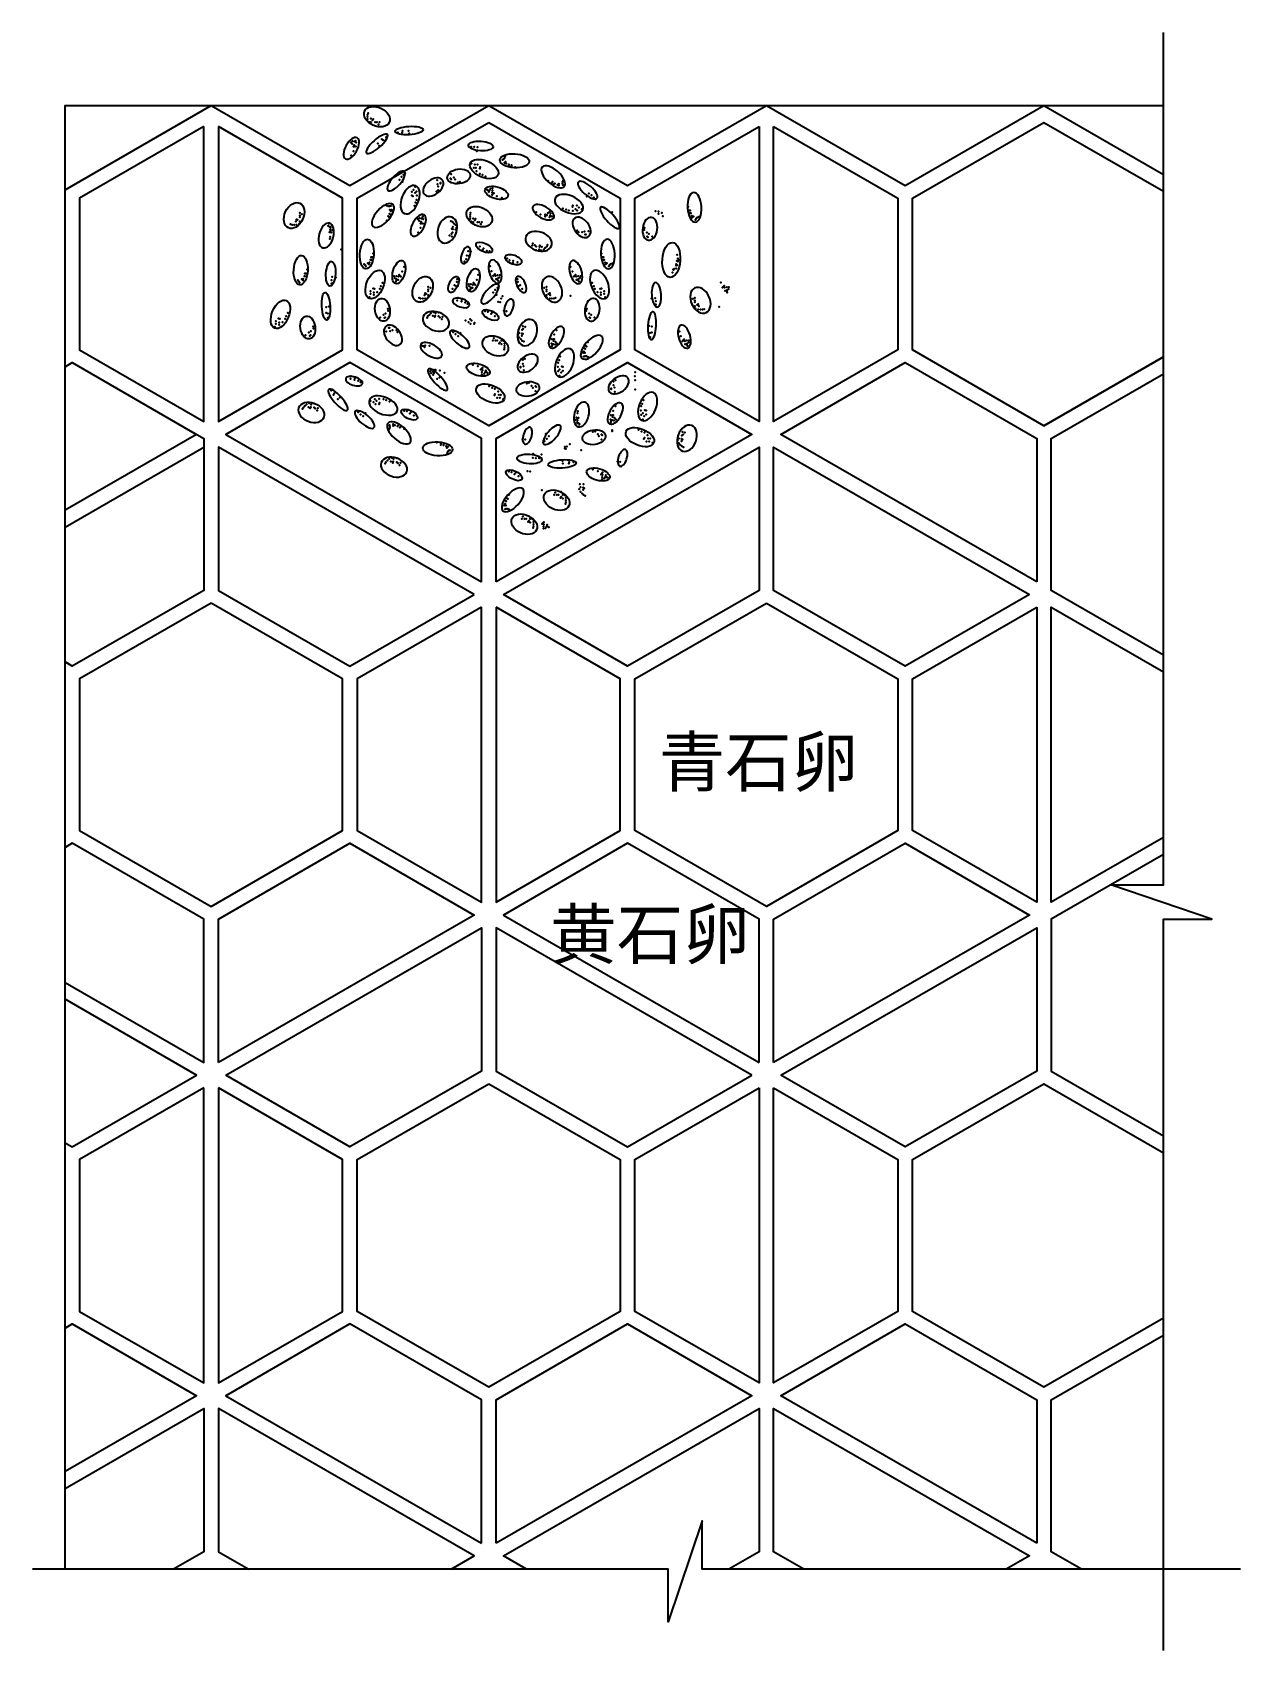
# Model space of a CAD drawing. Extents: x 49 to 1039, y 3394 to 4721.
import ezdxf

# ---------------------------------------------------------------- set-up
doc = ezdxf.new("R2010")
doc.units = 0
doc.header["$LTSCALE"] = 10
doc.header["$MEASUREMENT"] = 0
for name, color, linetype in [('3', 3, 'CONTINUOUS'), ('4', 4, 'CONTINUOUS'), ('7', 7, 'CONTINUOUS'), ('BH', 3, 'CONTINUOUS'), ('TEXT', 3, 'CONTINUOUS')]:
    doc.layers.add(name, color=color, linetype=linetype)
doc.styles.add('HZ', font='')
doc.styles.get('HZ').set_extended_font_data('仿宋_GB2312')

msp = doc.modelspace()

# ---------------------------------------------------------------- linework, layer by layer
at = {"layer": '3'}
for points in [[(976, 3394.4), (976, 3994.2), (1015.7, 3994.2), (933, 4022.3), (976, 4022.3), (976, 4721.2)], [(1039.3, 3461.1), (597.9, 3461.1), (597.9, 3500.8), (569.9, 3418.1), (569.9, 3461.1), (48.9, 3461.1)]]:
    msp.add_lwpolyline(points, dxfattribs=at)
at = {"layer": '4'}
msp.add_lwpolyline([(75.6, 3461.1), (75.6, 4661.3), (976, 4661.3)], dxfattribs=at)
at = {"layer": '7'}
for p, q in [((878.1, 4398.6), (976, 4455.1)), ((878.1, 3859.2), (976, 3802.6))]:
    msp.add_line(p, q, dxfattribs=at)
for points in [[(75.6, 4453.9), (75.6, 4592.2), (195.4, 4661.3), (309.2, 4595.6), (423, 4661.3), (536.7, 4595.6), (650.5, 4661.3), (764.3, 4595.6), (878.1, 4661.3), (976, 4604.7)], [(976, 4455.1), (878.1, 4398.6), (770.3, 4460.8), (770.3, 4585.2), (878.1, 4647.4), (976, 4590.9)], [(75.6, 4446.9), (81.6, 4450.4), (189.4, 4388.2), (189.4, 4263.7), (81.6, 4201.5), (75.6, 4205)], [(75.6, 4446.9), (81.6, 4450.4), (183.4, 4391.6), (75.6, 4329.4)], [(976, 4210.6), (884.1, 4263.7), (884.1, 4388.2), (976, 4441.3)], [(75.6, 4315.6), (189.4, 4381.2), (189.4, 4263.7), (81.6, 4201.5), (75.6, 4205)], [(976, 4061), (884.1, 4007.9), (884.1, 4249.9), (884.1, 4249.9), (976, 4196.8)], [(75.6, 3942.2), (189.4, 3876.5), (189.4, 3876.5), (189.4, 3994), (81.6, 4056.3), (75.6, 4052.8)], [(976, 4047.2), (884.1, 3994), (884.1, 3869.6), (976, 3816.5)], [(75.6, 3810.8), (81.6, 3807.4), (183.4, 3866.1), (183.4, 3866.1), (75.6, 3928.4)], [(976, 3666.9), (878.1, 3610.3), (770.3, 3672.5), (770.3, 3797), (878.1, 3859.2), (976, 3802.6)], [(75.6, 3658.7), (81.6, 3662.2), (183.4, 3603.4), (75.6, 3541.2)], [(908.9, 3461.1), (884.1, 3475.5), (884.1, 3599.9), (976, 3653)], [(75.6, 3527.3), (189.4, 3593), (189.4, 3475.5), (164.6, 3461.1)], [(392.1, 3461.1), (411, 3472), (411, 3472), (201.4, 3593), (201.4, 3475.5), (226.3, 3461.1)], [(453.8, 3461.1), (435, 3472), (435, 3472), (644.5, 3593), (644.5, 3475.5), (619.7, 3461.1)], [(681.3, 3461.1), (656.5, 3475.5), (656.5, 3593), (866.1, 3472), (866.1, 3472), (847.2, 3461.1)]]:
    msp.add_lwpolyline(points, dxfattribs=at)
for points in [[(189.4, 4644), (87.6, 4585.2), (87.6, 4460.8), (189.4, 4402), (189.4, 4644)], [(201.4, 4644), (201.4, 4402), (303.2, 4460.8), (303.2, 4585.2), (201.4, 4644)], [(423, 4647.4), (530.7, 4585.2), (530.7, 4460.8), (423, 4398.6), (315.2, 4460.8), (315.2, 4585.2)], [(644.5, 4644), (644.5, 4402), (542.7, 4460.8), (542.7, 4585.2), (644.5, 4644)], [(656.5, 4644), (758.3, 4585.2), (758.3, 4460.8), (656.5, 4402), (656.5, 4644)], [(417, 4270.6), (417, 4388.2), (309.2, 4450.4), (207.4, 4391.6), (417, 4270.6)], [(429, 4270.6), (429, 4388.2), (536.7, 4450.4), (638.5, 4391.6), (429, 4270.6)], [(872.1, 4270.6), (662.5, 4391.6), (764.3, 4450.4), (872.1, 4388.2), (872.1, 4270.6)], [(411, 4260.3), (201.4, 4381.2), (201.4, 4263.7), (309.2, 4201.5), (411, 4260.3)], [(435, 4260.3), (644.5, 4381.2), (644.5, 4263.7), (536.7, 4201.5), (435, 4260.3)], [(866.1, 4260.3), (764.3, 4201.5), (656.5, 4263.7), (656.5, 4381.2), (866.1, 4260.3)], [(195.4, 4253.3), (87.6, 4191.1), (87.6, 4066.7), (195.4, 4004.4), (303.2, 4066.7), (303.2, 4191.1)], [(417, 4249.9), (315.2, 4191.1), (315.2, 4066.7), (417, 4007.9), (417, 4249.9)], [(429, 4249.9), (429, 4007.9), (530.7, 4066.7), (530.7, 4191.1), (429, 4249.9)], [(650.5, 4253.3), (758.3, 4191.1), (758.3, 4066.7), (650.5, 4004.4), (542.7, 4066.7), (542.7, 4191.1)], [(872.1, 4249.9), (872.1, 4007.9), (770.3, 4066.7), (770.3, 4191.1), (872.1, 4249.9)], [(201.4, 3876.5), (201.4, 3994), (309.2, 4056.3), (411, 3997.5), (201.4, 3876.5)], [(644.5, 3876.5), (644.5, 3994), (536.7, 4056.3), (435, 3997.5), (644.5, 3876.5)], [(656.5, 3876.5), (656.5, 3994), (764.3, 4056.3), (866.1, 3997.5), (656.5, 3876.5)], [(207.4, 3866.1), (417, 3987.1), (417, 3869.6), (309.2, 3807.4), (207.4, 3866.1)], [(638.5, 3866.1), (429, 3987.1), (429, 3869.6), (536.7, 3807.4), (638.5, 3866.1)], [(662.5, 3866.1), (872.1, 3987.1), (872.1, 3869.6), (764.3, 3807.4), (662.5, 3866.1)], [(189.4, 3855.7), (87.6, 3797), (87.6, 3672.5), (189.4, 3613.8), (189.4, 3855.7)], [(201.4, 3855.7), (201.4, 3613.8), (303.2, 3672.5), (303.2, 3797), (201.4, 3855.7)], [(423, 3859.2), (530.7, 3797), (530.7, 3672.5), (423, 3610.3), (315.2, 3672.5), (315.2, 3797)], [(644.5, 3855.7), (644.5, 3613.8), (542.7, 3672.5), (542.7, 3797), (644.5, 3855.7)], [(656.5, 3855.7), (758.3, 3797), (758.3, 3672.5), (656.5, 3613.8), (656.5, 3855.7)], [(417, 3482.4), (417, 3599.9), (309.2, 3662.2), (207.4, 3603.4), (417, 3482.4)], [(429, 3482.4), (429, 3599.9), (536.7, 3662.2), (638.5, 3603.4), (429, 3482.4)], [(872.1, 3482.4), (662.5, 3603.4), (764.3, 3662.2), (872.1, 3599.9), (872.1, 3482.4)]]:
    msp.add_lwpolyline(points, close=True, dxfattribs=at)
at = {"layer": 'BH'}
for centre, major_axis, ratio in [((331.3, 4652), (10.1, -4.7), 0.688974), ((357.7, 4640.7), (11.4, 0.7), 0.29944), ((416.4, 4628), (10.1, -0.7), 0.384627), ((419.2, 4609.1), (11.4, -4.7), 0.560072), ((444.1, 4615.9), (12.1, -0.7), 0.474007), ((398.4, 4603.1), (9.41, 1.35), 0.6326), ((429.3, 4589.6), (9.41, -2.69), 0.495405), ((263.4, 4571), (4.7, 10.1), 0.688974), ((415.2, 4570.1), (10.1, -4.7), 0.688974), ((323, 4539.4), (0.7, 12.1), 0.474007), ((268.8, 4526.2), (0.7, 12.1), 0.474007), ((419.2, 4544.8), (6.46, -3.23), 0.482066), ((572.6, 4534.6), (1, 14.3), 0.511405), ((293.4, 4523.3), (0.7, 10.1), 0.384627), ((329.8, 4514.5), (4.7, 11.4), 0.560072), ((349.3, 4524.6), (2.69, 9.41), 0.495405), ((410.3, 4518), (2.69, 9.41), 0.495405), ((368.8, 4510.5), (4.7, 10.1), 0.688974), ((394.1, 4514.5), (3.23, 6.46), 0.482066), ((252.2, 4490), (4.7, 11.4), 0.560072), ((289.5, 4496.6), (-0.7, 11.4), 0.29944), ((335.8, 4493.7), (-1.35, 9.41), 0.6326), ((274.6, 4479.2), (-1.35, 9.41), 0.6326), ((424.4, 4489.4), (-6.46, 3.23), 0.482066), ((428.4, 4464.1), (-10.1, 4.7), 0.688974), ((414.3, 4444.6), (-9.41, 2.69), 0.495405), ((424.3, 4425.1), (-11.4, 4.7), 0.560072), ((455, 4428.8), (-9.41, -1.35), 0.6326), ((357.9, 4407.8), (-6.46, 3.23), 0.482066), ((509.2, 4389.2), (-9.41, -1.35), 0.6326), ((546.9, 4389.3), (-11.4, 4.7), 0.560072), ((381.1, 4379.7), (-12.1, 0.7), 0.474007), ((456.3, 4371.4), (-10.1, 0.7), 0.384627), ((483.1, 4367.4), (-11.4, -0.7), 0.29944), ((443.7, 4358.1), (-6.46, 3.23), 0.482066), ((512.7, 4358.7), (-9.41, 2.69), 0.495405), ((478.6, 4337.6), (-10.1, 4.7), 0.688974), ((452.1, 4317.9), (-10.1, 4.7), 0.688974)]:
    msp.add_ellipse(centre, major_axis=major_axis, ratio=ratio, dxfattribs=at)
at = {"layer": 'BH', "extrusion": (0, 0, -1)}
for centre, major_axis, ratio in [((310.3, 4626.1), (-4.75, -8.56), 0.495405), ((331.3, 4629.8), (-8.56, -7.6), 0.29944), ((347.1, 4599.3), (-6.67, -7.66), 0.384627), ((475.8, 4602.7), (-9.03, 8.08), 0.474007), ((358.5, 4584), (-4.7, -11.4), 0.560072), ((377.5, 4594.4), (-7.61, -5.7), 0.6326), ((504, 4591.8), (-7.66, 6.67), 0.384627), ((336.2, 4571.1), (-8.08, -9.03), 0.474007), ((467.7, 4573.7), (-8.56, 4.75), 0.495405), ((488.7, 4580.4), (-11.4, 4.7), 0.560072), ((522.2, 4569.2), (-7.6, 8.56), 0.29944), ((591.6, 4577.7), (-0.7, 12.1), 0.474007), ((289.7, 4554.6), (-2.7, -10.1), 0.566726), ((365.2, 4563), (-4.75, -8.56), 0.495405), ((389, 4559.2), (-3.8, -10.5), 0.688974), ((499.1, 4561.3), (-5.7, 7.61), 0.6326), ((555.1, 4560.1), (1.35, 9.41), 0.6326), ((463.9, 4549.9), (-10.5, 3.8), 0.688974), ((520.6, 4539.4), (-0.7, 12.1), 0.474007), ((404.1, 4538.5), (-2.28, -6.85), 0.482066), ((443.2, 4534.8), (-6.85, 2.28), 0.482066), ((428.2, 4525.1), (-2.69, 9.41), 0.495405), ((494.3, 4524.6), (-2.69, 9.41), 0.495405), ((513.8, 4514.5), (-4.7, 11.4), 0.560072), ((424, 4506.7), (-6.67, -7.66), 0.384627), ((449.5, 4514.5), (-3.23, 6.46), 0.482066), ((474.8, 4510.5), (-4.7, 10.1), 0.688974), ((560.4, 4506), (-0.7, 10.1), 0.384627), ((596.5, 4501.5), (-4.7, 10.1), 0.688974), ((400.3, 4499.4), (6.85, -2.28), 0.482066), ((439.5, 4495.6), (2.28, 6.85), 0.482066), ((507.8, 4493.7), (1.35, 9.41), 0.6326), ((379.7, 4484.3), (10.5, -3.8), 0.688974), ((454.6, 4475), (3.8, 10.5), 0.688974), ((556.8, 4480.7), (0.7, 11.4), 0.29944), ((344.5, 4472.8), (5.7, -7.61), 0.6326), ((399.1, 4469.5), (7.66, -6.67), 0.384627), ((478.4, 4471.1), (4.75, 8.56), 0.495405), ((507.4, 4463), (8.08, 9.03), 0.474007), ((583.3, 4471.7), (-2.69, 9.41), 0.495405), ((375.8, 4460.5), (8.56, -4.75), 0.495405), ((454.9, 4449.9), (7.61, 5.7), 0.6326), ((485.1, 4450.2), (4.7, 11.4), 0.560072), ((381.1, 4436.5), (7.6, -8.56), 0.29944), ((312.6, 4435.2), (6.85, -2.28), 0.482066), ((529.4, 4432.2), (7.61, 5.7), 0.6326), ((277.6, 4409.5), (10.5, -3.8), 0.688974), ((299.4, 4419.9), (7.6, -8.56), 0.29944), ((336.5, 4415.2), (11.4, -4.7), 0.560072), ((499, 4407.9), (2.7, 10.1), 0.566726), ((526.7, 4408.7), (4.75, 8.56), 0.495405), ((553.2, 4414.5), (4.7, 11.4), 0.560072), ((321.2, 4403.8), (7.66, -6.67), 0.384627), ((349.4, 4392.8), (9.03, -8.08), 0.474007), ((454.7, 4390.5), (2.28, 6.85), 0.482066), ((474.8, 4391.2), (6.67, 7.66), 0.384627), ((585.5, 4388.4), (3.8, 10.5), 0.688974), ((532.7, 4372.3), (2.28, 6.85), 0.482066), ((345.3, 4364.7), (10.5, -3.8), 0.688974), ((442.7, 4337.9), (8.08, 9.03), 0.474007)]:
    msp.add_ellipse(centre, major_axis=major_axis, ratio=ratio, dxfattribs=at)
at = {"layer": 'BH'}
for p in [(323.7, 4653.7), (323.7, 4651.9), (323.7, 4650.1), (324.1, 4655), (324.6, 4647.9), (326.3, 4650.6), (326.3, 4647.5), (327.7, 4649.2), (327.7, 4645.3), (328.1, 4650.1), (329.9, 4647.5), (331.2, 4647.5), (332.5, 4645.7), (333.4, 4647.5), (309.9, 4631), (311.4, 4631.9), (313, 4631.6), (313.6, 4632.2), (314.3, 4631), (335.3, 4633.5), (336.5, 4632.9), (339, 4635.3), (348.3, 4639.2), (351.9, 4639.2), (352.3, 4640.5), (357.1, 4640.5), (357.6, 4638.3), (310.2, 4620.1), (311.1, 4629.7), (312.1, 4627.5), (312.1, 4623.8), (312.7, 4628.8), (312.7, 4627.5), (313.9, 4627.5), (331.9, 4630), (333.1, 4628.2), (406.7, 4627.4), (408.5, 4627.4), (408.5, 4627), (411.1, 4627.4), (413.3, 4623.9), (413.8, 4627), (435.9, 4618.1), (436.3, 4619.4), (353.2, 4604.5), (353.5, 4604.2), (354.4, 4605.7), (392.2, 4604.9), (408.9, 4613.7), (410.7, 4610.2), (411.6, 4612.8), (412.5, 4610.2), (412.9, 4607.5), (413.8, 4612.8), (415.6, 4609.7), (415.6, 4605.3), (416, 4610.6), (417.8, 4604.4), (434.1, 4616.8), (435, 4617.2), (435.9, 4614.1), (436.7, 4615), (436.7, 4614.6), (437.2, 4613.7), (437.2, 4613.7), (439.4, 4612.8), (439.4, 4612.4), (441.6, 4612.4), (441.6, 4611.5), (444.7, 4610.6), (349.8, 4600.4), (351.3, 4602.6), (352.3, 4598.6), (361.3, 4592), (362.6, 4594.5), (380.7, 4600.1), (381, 4596.7), (381.6, 4594.8), (381.6, 4591.7), (383.5, 4597.9), (383.5, 4597.3), (391.7, 4601.3), (392.2, 4600.9), (394.4, 4602.2), (395.3, 4600.5), (397.5, 4598.2), (399.2, 4598.7), (420.4, 4603.1), (421.7, 4592.1), (422.6, 4591.6), (423.5, 4591.6), (424.4, 4592.9), (426.1, 4593.4), (426.1, 4591.6), (471.7, 4599.4), (474.6, 4597.8), (475.2, 4598.5), (476.7, 4596.9), (477.1, 4597.2), (479.2, 4596.3), (479.2, 4596.3), (480.2, 4596.6), (480.5, 4596.9), (480.5, 4595.7), (483.3, 4598.5), (483.3, 4597.2), (483.6, 4596.3), (483.9, 4599.7), (339.2, 4579.2), (340.4, 4578.6), (341.7, 4578.6), (342.6, 4578.9), (359.8, 4590.4), (359.8, 4587.3), (360.7, 4587), (362, 4578.9), (362.6, 4589.5), (362.9, 4581.7), (363.8, 4590.8), (363.8, 4583.9), (364.1, 4587.3), (380.1, 4590.7), (423.1, 4590.3), (425.7, 4589.9), (425.7, 4588.1), (426.6, 4589), (427, 4589.4), (429.7, 4586.8), (433.6, 4585.4), (491.7, 4578.2), (492, 4579.1), (495.1, 4579.1), (496.7, 4577.6), (503.3, 4586.6), (505.1, 4589.1), (507.3, 4587.6), (508.9, 4585.4), (509.2, 4585.7), (510.4, 4584.4), (586.3, 4578.2), (264.9, 4566.1), (265.3, 4567.8), (266.2, 4567.4), (267.5, 4564.3), (268, 4573.1), (268, 4570.9), (268, 4569.6), (268, 4566.1), (269.7, 4572.2), (270.2, 4567.4), (292, 4564.5), (339.5, 4567), (340.4, 4570.5), (341, 4569.9), (341.7, 4572.4), (342, 4575.8), (342, 4572), (342.3, 4575.5), (342.6, 4574.5), (342.6, 4574.5), (343.2, 4575.8), (364.8, 4568), (366, 4566.7), (366.3, 4568.9), (367, 4564.5), (367.6, 4565.8), (367.6, 4564.5), (367.9, 4568.6), (368.5, 4569.2), (368.8, 4570.1), (368.8, 4564.5), (369.1, 4568), (391.9, 4566.4), (393.2, 4565.8), (394.4, 4564.5), (407.6, 4571.7), (407.6, 4570), (407.6, 4568.2), (408.1, 4573.1), (408.5, 4566), (410.3, 4568.6), (410.3, 4565.6), (411.6, 4567.3), (412, 4568.2), (413.8, 4565.6), (415.1, 4565.6), (417.3, 4565.6), (461.7, 4573.8), (465.5, 4571.9), (469.2, 4571.9), (469.2, 4571.3), (469.2, 4570.1), (470.5, 4571.3), (471.4, 4572.9), (472.7, 4574.1), (472.7, 4569.7), (473.3, 4571), (473.6, 4572.6), (473.9, 4570.4), (474.9, 4570.1), (483.6, 4576.9), (486.4, 4576), (488.6, 4575.1), (492, 4574.8), (494.2, 4576.3), (495.5, 4575.1), (499.2, 4576.3), (524.2, 4573.8), (559.6, 4574.6), (562.2, 4574.2), (562.2, 4572.4), (564.9, 4573.3), (565.7, 4570.6), (587.2, 4575.1), (588.1, 4575.1), (588.1, 4572.9), (588.5, 4572.9), (589.4, 4570.7), (589.4, 4570.7), (589.8, 4569.4), (590.3, 4570.3), (590.7, 4570.3), (592.5, 4567.6), (592.9, 4568.5), (593.8, 4569.4), (595.1, 4569.9), (260.5, 4563.8), (261.8, 4563.4), (263.5, 4563.4), (265.3, 4563.4), (291.4, 4562.6), (292.3, 4561.7), (292.3, 4557.3), (292.6, 4552), (293, 4561.7), (293, 4559.2), (293, 4553.6), (293.3, 4560.8), (293.3, 4557.6), (293.9, 4557), (294.5, 4558.9), (365.1, 4557), (367, 4560.8), (390.7, 4554.5), (392.3, 4556.1), (392.6, 4560.1), (392.6, 4553.9), (393.2, 4557), (393.5, 4561.7), (393.5, 4559.8), (395.7, 4563.3), (395.7, 4559.5), (396.3, 4557), (396.6, 4561.1), (411.6, 4563.3), (416.4, 4563.8), (495.4, 4558.8), (496.4, 4557.3), (499.5, 4557.3), (501.4, 4557.9), (502, 4555.4), (502.6, 4555.4), (504.8, 4558.2), (550.3, 4559.2), (550.7, 4560.9), (552.5, 4557), (552.9, 4553.9), (553.4, 4553.4), (554.3, 4556.1), (556.9, 4553.9), (302, 4543.2), (328.3, 4540), (405.1, 4538.3), (406, 4541.7), (406.6, 4538), (408.2, 4541.4), (414.2, 4543.9), (415.6, 4545.7), (417.8, 4542.6), (418.6, 4543.9), (421.3, 4542.1), (423.5, 4541.7), (458.6, 4546.3), (459.2, 4548.2), (460.8, 4546.6), (461.7, 4545.7), (461.7, 4542.6), (464.2, 4543.2), (464.5, 4545.4), (464.8, 4546.3), (465.8, 4542.3), (466.4, 4545.4), (468, 4543.2), (469.2, 4544.5), (470.5, 4545.7), (471.1, 4547), (515.3, 4540), (577.5, 4538.7), (274, 4526.7), (320.8, 4531.1), (321.6, 4530.3), (322.1, 4529.4), (323.9, 4532), (324.3, 4532), (324.7, 4531.1), (325.2, 4532.5), (325.2, 4532.5), (326.1, 4534.7), (326.5, 4536.9), (326.5, 4534.7), (327.4, 4536.9), (352.1, 4525), (353.5, 4528.9), (403.2, 4533.3), (404.4, 4535.2), (424, 4529.5), (425.3, 4525.5), (438, 4535.7), (439.9, 4534.4), (442.7, 4532.3), (443, 4533.8), (446.1, 4530.7), (446.4, 4532.9), (490.1, 4528.9), (491.5, 4525), (516.2, 4536.9), (517.1, 4536.9), (517.1, 4534.7), (517.5, 4534.7), (518.4, 4532.5), (518.4, 4532.5), (518.9, 4531.1), (519.3, 4532), (519.7, 4532), (521.5, 4529.4), (521.9, 4530.3), (522.8, 4531.1), (524.2, 4531.6), (574, 4526.8), (574.4, 4526.4), (574.9, 4527.3), (576.6, 4531.2), (576.6, 4529.9), (576.6, 4527.7), (577.1, 4533.9), (577.5, 4530.4), (577.9, 4535.7), (577.9, 4533.4), (578.8, 4534.3), (266.5, 4517.9), (267.4, 4517), (267.8, 4516.1), (269.6, 4518.8), (270, 4518.8), (270.5, 4517.9), (270.9, 4519.2), (270.9, 4519.2), (271.8, 4521.4), (272.2, 4523.6), (272.2, 4521.4), (273.1, 4523.6), (294.1, 4518), (294.1, 4515.4), (294.1, 4513.6), (294.5, 4520.7), (294.5, 4515.4), (297.6, 4520.2), (328.3, 4511.3), (334.5, 4513.1), (335.8, 4515.7), (345.5, 4521.4), (345.9, 4519.7), (346.8, 4517), (347.3, 4521.4), (347.3, 4518.8), (347.3, 4517.9), (348.6, 4518.4), (349, 4521), (349.5, 4522.3), (349.9, 4521.9), (350.8, 4521), (373.3, 4512.6), (375.1, 4511.7), (395, 4513.9), (396.3, 4513.1), (396.7, 4516.6), (397.2, 4518.8), (406.5, 4514.8), (406.9, 4513), (408.3, 4514.8), (408.3, 4512.1), (408.3, 4511.3), (409.6, 4511.7), (410, 4514.3), (410.5, 4515.7), (410.9, 4515.2), (411.8, 4514.3), (413.1, 4518.3), (414.4, 4522.3), (426.7, 4521.5), (427.6, 4522.4), (428, 4522.8), (428.4, 4521.5), (428.9, 4518.9), (430.1, 4511.8), (430.2, 4522), (430.2, 4519.3), (430.2, 4518.4), (430.4, 4511.5), (430.6, 4517.5), (431.3, 4513.1), (431.5, 4520.2), (432, 4522), (446.4, 4518.8), (446.8, 4516.6), (447.3, 4513.1), (448.6, 4513.9), (468.5, 4511.7), (470.3, 4512.6), (492.8, 4521), (493.7, 4521.9), (494.1, 4522.3), (494.6, 4521), (495, 4518.4), (496.3, 4521.4), (496.3, 4518.8), (496.3, 4517.9), (496.8, 4517), (497.6, 4519.7), (498.1, 4521.4), (507.8, 4515.7), (509.1, 4513.1), (515.3, 4511.3), (573.5, 4524.2), (613.2, 4516), (614.5, 4512), (615.4, 4512.9), (615.8, 4513.3), (616.3, 4512), (618, 4512.4), (619.8, 4512.4), (325.2, 4504.2), (326.1, 4509.1), (326.1, 4506.9), (328.7, 4507.8), (328.7, 4506), (329.2, 4510.9), (331.4, 4508.2), (333.6, 4510.9), (365.8, 4503.4), (367.1, 4502.9), (368.9, 4502.9), (370.2, 4505.6), (370.7, 4507.3), (370.7, 4502.9), (371.6, 4506.9), (372.9, 4503.8), (373.3, 4510.4), (373.3, 4509.1), (373.3, 4505.6), (375.5, 4506.9), (393.2, 4510.9), (395, 4509.5), (397.2, 4501.3), (397.5, 4503.5), (400.6, 4500.4), (400.9, 4501.9), (403.7, 4499.7), (405.6, 4498.5), (407.8, 4510.4), (426.7, 4507.8), (428.2, 4510), (429.2, 4505.9), (430.8, 4500.3), (432.4, 4500), (433, 4503.1), (434.3, 4505), (448.6, 4509.5), (450.4, 4510.9), (468.1, 4506.9), (470.3, 4510.4), (470.3, 4509.1), (470.3, 4505.6), (470.7, 4503.8), (472, 4506.9), (472.9, 4507.3), (472.9, 4502.9), (473.4, 4505.6), (474.7, 4502.9), (476.4, 4502.9), (477.8, 4503.4), (490.1, 4505.2), (510, 4510.9), (512.2, 4508.2), (514.4, 4510.9), (514.9, 4507.8), (514.9, 4506), (517.5, 4509.1), (517.5, 4506.9), (518.4, 4504.2), (556.3, 4502.9), (559.4, 4503.3), (559.4, 4498), (559.8, 4500.7), (559.8, 4498), (590.2, 4502.7), (592, 4503.6), (592, 4501.4), (592, 4500.1), (594.6, 4498.3), (616.7, 4509.3), (618, 4509.8), (618, 4508.9), (618.5, 4508), (619.4, 4510.7), (250.7, 4486.7), (251.6, 4486.3), (256, 4486.3), (256.9, 4488.5), (258.2, 4491.1), (289.6, 4496), (289.6, 4491.1), (291, 4490.7), (291, 4487.2), (291.9, 4496.4), (334, 4487.5), (336.7, 4489.7), (337.5, 4487), (338, 4487.5), (338.4, 4490.6), (340.2, 4494.5), (340.6, 4492.8), (372.5, 4487.2), (373.1, 4488.5), (374.4, 4489.7), (375.6, 4491), (377.2, 4488.8), (377.8, 4491.9), (378.7, 4487.9), (379.1, 4488.8), (379.4, 4491), (381.9, 4491.6), (381.9, 4488.5), (382.8, 4487.5), (384.4, 4486), (385, 4487.9), (403.9, 4484.9), (407.6, 4486.1), (408.9, 4484.9), (420.1, 4492.5), (422.3, 4492), (424.9, 4490.3), (425.8, 4491.6), (428, 4488.5), (429.4, 4490.3), (435.4, 4492.8), (437.6, 4492.5), (502.9, 4492.8), (503.4, 4494.5), (505.2, 4490.6), (505.6, 4487.5), (506, 4487), (506.9, 4489.7), (509.6, 4487.5), (559.8, 4496.3), (589.8, 4497.9), (592, 4496.6), (592.4, 4494.8), (593.7, 4497.9), (594.6, 4493.9), (595.1, 4496.6), (596.4, 4493.9), (598.2, 4493.9), (599.5, 4494.3), (611.8, 4496.2), (247.6, 4479.7), (248.5, 4484.5), (248.5, 4482.3), (251.1, 4483.2), (251.1, 4481.4), (253.8, 4483.6), (272.8, 4473), (275.5, 4475.2), (276.4, 4472.5), (276.8, 4473), (277.2, 4476.1), (279, 4480), (279.4, 4478.3), (338.8, 4476), (341, 4478.8), (341.6, 4478.8), (342.2, 4476.3), (344.1, 4476.9), (347.2, 4476.9), (348.1, 4475.4), (392.6, 4476.8), (393.9, 4475.5), (394.2, 4475.8), (395.8, 4473.7), (397.9, 4472.1), (399.8, 4474.6), (406.4, 4483.7), (407.9, 4482.1), (411.1, 4482.1), (411.4, 4483), (447, 4473.1), (447.3, 4477.2), (447.9, 4474.7), (450.1, 4474.4), (450.1, 4472.5), (450.4, 4477.2), (451, 4480.3), (451, 4474), (451.3, 4478.1), (452.9, 4479.7), (476.6, 4473.4), (478.5, 4477.1), (554.4, 4480.5), (555.3, 4474.8), (556.6, 4480.1), (556.6, 4475.2), (579.2, 4476), (580.5, 4472.1), (368.7, 4464.1), (369.7, 4463.8), (370.3, 4463.2), (370.9, 4464.4), (374.4, 4464.1), (426.3, 4468.6), (427.2, 4470.4), (428.5, 4468.6), (429.8, 4468.6), (431.6, 4466), (432, 4470.8), (432, 4466.9), (433.3, 4468.6), (433.3, 4465.5), (435.1, 4468.2), (435.5, 4461.1), (436, 4466), (436, 4464.2), (436, 4462.4), (447.9, 4470.9), (449.2, 4469.7), (450.4, 4468.4), (451.7, 4467.8), (474.4, 4466.2), (474.8, 4469.7), (474.8, 4464), (475.1, 4465), (475.7, 4465.6), (476, 4469.7), (476, 4468.4), (476.6, 4469.7), (477.3, 4465.3), (477.6, 4467.5), (478.8, 4466.2), (500.4, 4458.4), (501, 4459.6), (501, 4459.6), (501.3, 4458.7), (501.6, 4462.1), (501.6, 4458.4), (501.9, 4461.8), (502.5, 4464.3), (503.2, 4463.7), (504.1, 4467.1), (555.3, 4471.3), (581.8, 4468.1), (582.7, 4469), (583.1, 4469.4), (583.6, 4468.1), (584, 4465.5), (585.4, 4468.5), (585.4, 4465.9), (585.4, 4465), (585.8, 4464.1), (586.7, 4466.8), (587.1, 4468.5), (409.9, 4448.7), (413.9, 4447.4), (417, 4445.2), (417.9, 4446.1), (449, 4447), (449, 4446.4), (450.9, 4452.6), (450.9, 4449.5), (451.5, 4447.6), (452.4, 4453.6), (479.5, 4446.9), (479.8, 4450.3), (480.7, 4452.5), (481.6, 4455.3), (482.9, 4447.2), (483.8, 4446.9), (501, 4455.3), (501.9, 4455.6), (503.2, 4455.6), (504.4, 4455), (309.5, 4437.1), (309.8, 4439.3), (312.9, 4436.2), (313.2, 4437.7), (316, 4435.5), (317.9, 4434.3), (374.8, 4443.3), (375.5, 4444.2), (375.8, 4441.7), (377, 4443), (377.4, 4440.5), (377.9, 4444.5), (378, 4441.7), (379.2, 4444.5), (379.2, 4443.9), (380.8, 4437), (382.7, 4438.3), (382.9, 4443.9), (386.7, 4442), (416.6, 4444.8), (417.4, 4442.6), (417.4, 4440.8), (417.9, 4444.3), (419.2, 4441.2), (420.1, 4442.6), (420.5, 4443.9), (421, 4442.6), (421.9, 4442.1), (451.8, 4444.2), (454.2, 4433.2), (455.9, 4433.7), (479.8, 4443.4), (481, 4444.7), (481, 4439.7), (482.3, 4442.2), (483.8, 4443.7), (525.3, 4434.9), (525.3, 4431.8), (526.9, 4435.9), (542.8, 4439.3), (543.1, 4442.7), (543.1, 4435.9), (293.8, 4427.6), (295.7, 4423.9), (296.3, 4425.1), (299.2, 4420.4), (301, 4421.7), (326, 4419.2), (329.7, 4420.5), (331, 4419.2), (333.2, 4420.8), (336.6, 4420.5), (338.8, 4419.5), (341.6, 4418.6), (423.2, 4431.1), (425.8, 4429.8), (427.6, 4423.6), (428, 4428.9), (428, 4424.5), (429.8, 4421.4), (430.7, 4426.7), (431.1, 4424), (432, 4421.4), (432.9, 4424), (434.7, 4420.5), (458.1, 4431.4), (459, 4429.7), (461.2, 4431), (461.2, 4427), (461.7, 4430.6), (523.4, 4429.3), (523.4, 4428.7), (525.9, 4429.9), (526.2, 4426.5), (542.9, 4428.3), (549.8, 4419.5), (270.4, 4412.5), (271.1, 4413.7), (272.3, 4415), (273.6, 4416.2), (275.1, 4414), (275.7, 4417.2), (276.7, 4413.1), (277, 4414), (277.3, 4416.2), (279.8, 4416.8), (279.8, 4413.7), (280.7, 4412.8), (282.3, 4411.2), (282.9, 4413.1), (314.8, 4411.1), (316, 4409.8), (316.3, 4410.1), (317.9, 4408), (320.1, 4406.4), (321.9, 4408.9), (328.5, 4418), (330.1, 4416.4), (333.2, 4416.4), (333.5, 4417.3), (353.6, 4410.9), (355.8, 4410.5), (358.4, 4408.7), (359.3, 4410), (361.5, 4407), (362.8, 4408.7), (494.8, 4405.5), (495.8, 4408.9), (496.1, 4410.5), (496.4, 4405.2), (523, 4407.2), (524.3, 4407.2), (524.3, 4406), (524.9, 4411), (524.9, 4407.2), (525.9, 4405.1), (526.8, 4414.7), (547.6, 4411.1), (547.9, 4414.6), (547.9, 4407.7), (548.8, 4416.7), (549.2, 4408.9), (550.4, 4406.4), (551, 4411.4), (552, 4411.1), (552, 4408), (341.3, 4395.8), (341.6, 4399.2), (341.9, 4398.3), (341.9, 4397), (344.7, 4399.9), (344.7, 4398.6), (345, 4398.9), (346, 4399.2), (346, 4399.2), (348.1, 4398.3), (348.5, 4398.6), (350, 4397.1), (350.6, 4397.7), (353.5, 4396.1), (469.7, 4391.9), (494.2, 4403.6), (495.5, 4404.9), (495.5, 4401.7), (495.8, 4403.3), (495.8, 4400.8), (496.4, 4400.8), (496.7, 4398), (497.3, 4399.9), (508.4, 4393.6), (510.1, 4394), (512.3, 4391.8), (522.7, 4403.8), (523, 4401.6), (523.4, 4402.6), (524, 4403.2), (524.1, 4395), (524.1, 4394.3), (525.5, 4402.9), (527.1, 4403.8), (545.7, 4395.3), (548.3, 4394), (549.2, 4403.9), (550.6, 4393.1), (581.9, 4393.7), (583.7, 4393.1), (380.5, 4384.9), (383.6, 4384), (383.6, 4383.1), (385.8, 4383.1), (385.8, 4382.7), (388, 4381.8), (388, 4381.8), (388.5, 4380.9), (388.5, 4380.5), (389.4, 4381.4), (391.1, 4378.7), (450.6, 4387.6), (452.7, 4387.3), (467.5, 4384.8), (468.4, 4386.3), (468.7, 4386), (470.6, 4387.9), (472.2, 4390.1), (485.3, 4381.3), (485.3, 4380.1), (486.2, 4379.8), (486.9, 4381.6), (489.4, 4383.5), (498.7, 4378.5), (513.2, 4390), (515.4, 4391.4), (515.4, 4387.4), (515.9, 4390.9), (550.1, 4387.8), (550.6, 4388.7), (552.3, 4385.6), (553.2, 4390.9), (553.6, 4388.3), (554.5, 4385.6), (555.4, 4388.3), (557.2, 4384.7), (577.8, 4386.5), (578.1, 4390.6), (578.8, 4388.1), (578.8, 4384.3), (580, 4383.1), (580.9, 4387.8), (580.9, 4385.9), (581.3, 4390.6), (581.3, 4381.8), (581.9, 4387.5), (582.2, 4391.5), (582.5, 4381.2), (338.1, 4367.6), (338.7, 4368.9), (340, 4370.1), (341.2, 4371.4), (342.8, 4369.2), (343.4, 4372.3), (344.3, 4368.2), (344.6, 4369.2), (345, 4371.4), (347.5, 4372), (347.5, 4368.9), (348.4, 4367.9), (349.9, 4366.4), (350.6, 4368.2), (388.9, 4376.1), (389.4, 4377.4), (390.2, 4378.3), (459, 4372.4), (459.4, 4375.5), (461.6, 4372), (464.3, 4372.4), (464.3, 4372), (466.1, 4372), (466.2, 4375.1), (483.3, 4369.8), (483.7, 4367.6), (488.6, 4367.6), (489, 4368.9), (492.5, 4368.9), (528.6, 4369.4), (530.8, 4369.1), (439.4, 4361.2), (441.6, 4360.7), (444.2, 4359), (445.1, 4360.3), (447.3, 4357.2), (448.6, 4359), (454.7, 4361.5), (456.9, 4361.2), (508.4, 4362.8), (512.3, 4361.5), (515, 4358.8), (515.4, 4359.3), (515.9, 4356.6), (515.9, 4354.9), (516.3, 4360.2), (516.3, 4358.4), (517.6, 4355.3), (518.5, 4356.6), (519, 4358), (519.4, 4356.6), (520.3, 4356.2), (437.8, 4339.2), (439.4, 4342), (466.6, 4345.9), (476.5, 4342.1), (477.4, 4343.9), (478.7, 4342.1), (480, 4342.1), (481.8, 4339.5), (482.3, 4344.4), (482.3, 4340.4), (483.6, 4342.1), (483.6, 4339), (485.3, 4341.7), (486.2, 4339.5), (497.2, 4346.6), (497.5, 4350.7), (498.2, 4348.2), (498.2, 4344.4), (499.4, 4343.2), (500.3, 4347.9), (500.3, 4346), (500.6, 4350.7), (500.7, 4341.9), (501.3, 4347.6), (501.9, 4341.3), (435.7, 4333.3), (436.3, 4334.5), (436.3, 4334.5), (436.3, 4330.2), (436.6, 4333.6), (436.9, 4337), (436.9, 4333.3), (437.2, 4336.7), (437.2, 4330.5), (438.5, 4338.6), (438.5, 4330.5), (439.7, 4329.9), (485.8, 4334.6), (486.2, 4337.7), (486.2, 4336), (450, 4322.4), (450.9, 4324.2), (452.2, 4322.4), (453.5, 4322.4), (455.3, 4319.8), (455.7, 4324.6), (455.7, 4320.7), (457, 4322.4), (457, 4319.3), (458.8, 4322), (459.3, 4314.9), (459.7, 4319.8), (459.7, 4318), (459.7, 4316.2), (466.8, 4318.3), (467.3, 4318.7), (467.7, 4316.1), (467.7, 4314.3), (468.1, 4319.6), (468.1, 4317.8), (469.5, 4314.8), (470.3, 4316.1), (470.8, 4317.4), (471.2, 4316.1), (472.1, 4315.6)]:
    msp.add_point(p, dxfattribs=at)

# ---------------------------------------------------------------- texts
at = {"layer": 'TEXT', "style": 'HZ'}
for s, p in [('青石卵', (562.2, 4103.1)), ('黄石卵', (473.3, 3961.7))]:
    msp.add_text(s, height=40, dxfattribs=at).set_placement(p)

doc.saveas('drawing.dxf')
